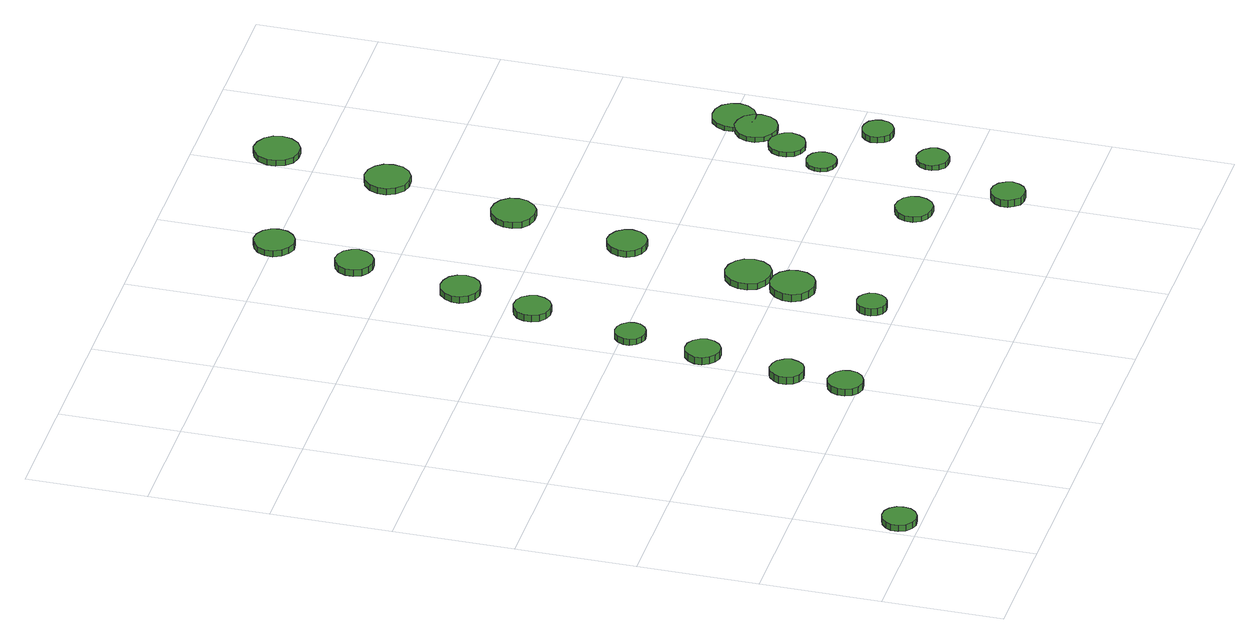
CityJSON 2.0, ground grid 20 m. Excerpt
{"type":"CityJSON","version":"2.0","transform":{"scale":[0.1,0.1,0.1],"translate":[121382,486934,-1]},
"CityObjects":{
"tree1":{"type":"SolitaryVegetationObject","attributes":{"function":"something"},"geometry":[{"type":"MultiSurface","lod":"1","boundaries":[[[0,1,2,3,4,5,6,7,8,9,10,11,12,13,14]],[[15,16,17,18,19,20,21,22,23,24,25,26,27,28,29]],[[0,29,28,1]],[[1,28,27,2]],[[2,27,26,3]],[[3,26,25,4]],[[4,25,24,5]],[[5,24,23,6]],[[6,23,22,7]],[[7,22,21,8]],[[8,21,20,9]],[[9,20,19,10]],[[10,19,18,11]],[[11,18,17,12]],[[12,17,16,13]],[[13,16,15,14]],[[14,15,29,0]]]}]},
"tree2":{"type":"SolitaryVegetationObject","attributes":{"function":"something"},"geometry":[{"type":"MultiSurface","lod":"1","boundaries":[[[30,31,32,33,34,35,36,37,38,39,40,41,42,43,44]],[[45,46,47,48,49,50,51,52,53,54,55,56,57,58,59]],[[30,59,58,31]],[[31,58,57,32]],[[32,57,56,33]],[[33,56,55,34]],[[34,55,54,35]],[[35,54,53,36]],[[36,53,52,37]],[[37,52,51,38]],[[38,51,50,39]],[[39,50,49,40]],[[40,49,48,41]],[[41,48,47,42]],[[42,47,46,43]],[[43,46,45,44]],[[44,45,59,30]]]}]},
"tree3":{"type":"SolitaryVegetationObject","attributes":{"function":"something"},"geometry":[{"type":"MultiSurface","lod":"1","boundaries":[[[60,61,62,63,64,65,66,67,68,69,70,71,72,73,74]],[[75,76,77,78,79,80,81,82,83,84,85,86,87,88,89]],[[60,89,88,61]],[[61,88,87,62]],[[62,87,86,63]],[[63,86,85,64]],[[64,85,84,65]],[[65,84,83,66]],[[66,83,82,67]],[[67,82,81,68]],[[68,81,80,69]],[[69,80,79,70]],[[70,79,78,71]],[[71,78,77,72]],[[72,77,76,73]],[[73,76,75,74]],[[74,75,89,60]]]}]},
"tree4":{"type":"SolitaryVegetationObject","attributes":{"function":"something"},"geometry":[{"type":"MultiSurface","lod":"1","boundaries":[[[90,91,92,93,94,95,96,97,98,99,100,101,102,103,104]],[[105,106,107,108,109,110,111,112,113,114,115,116,117,118,119]],[[90,119,118,91]],[[91,118,117,92]],[[92,117,116,93]],[[93,116,115,94]],[[94,115,114,95]],[[95,114,113,96]],[[96,113,112,97]],[[97,112,111,98]],[[98,111,110,99]],[[99,110,109,100]],[[100,109,108,101]],[[101,108,107,102]],[[102,107,106,103]],[[103,106,105,104]],[[104,105,119,90]]]}]},
"tree5":{"type":"SolitaryVegetationObject","attributes":{"function":"something"},"geometry":[{"type":"MultiSurface","lod":"1","boundaries":[[[120,121,122,123,124,125,126,127,128,129,130,131,132,133,134]],[[135,136,137,138,139,140,141,142,143,144,145,146,147,148,149]],[[120,149,148,121]],[[121,148,147,122]],[[122,147,146,123]],[[123,146,145,124]],[[124,145,144,125]],[[125,144,143,126]],[[126,143,142,127]],[[127,142,141,128]],[[128,141,140,129]],[[129,140,139,130]],[[130,139,138,131]],[[131,138,137,132]],[[132,137,136,133]],[[133,136,135,134]],[[134,135,149,120]]]}]},
"tree6":{"type":"SolitaryVegetationObject","attributes":{"function":"something"},"geometry":[{"type":"MultiSurface","lod":"1","boundaries":[[[150,151,152,153,154,155,156,157,158,159,160,161,162,163,164]],[[165,166,167,168,169,170,171,172,173,174,175,176,177,178,179]],[[150,179,178,151]],[[151,178,177,152]],[[152,177,176,153]],[[153,176,175,154]],[[154,175,174,155]],[[155,174,173,156]],[[156,173,172,157]],[[157,172,171,158]],[[158,171,170,159]],[[159,170,169,160]],[[160,169,168,161]],[[161,168,167,162]],[[162,167,166,163]],[[163,166,165,164]],[[164,165,179,150]]]}]},
"tree7":{"type":"SolitaryVegetationObject","attributes":{"function":"something"},"geometry":[{"type":"MultiSurface","lod":"1","boundaries":[[[180,181,182,183,184,185,186,187,188,189,190,191,192,193,194]],[[195,196,197,198,199,200,201,202,203,204,205,206,207,208,209]],[[180,209,208,181]],[[181,208,207,182]],[[182,207,206,183]],[[183,206,205,184]],[[184,205,204,185]],[[185,204,203,186]],[[186,203,202,187]],[[187,202,201,188]],[[188,201,200,189]],[[189,200,199,190]],[[190,199,198,191]],[[191,198,197,192]],[[192,197,196,193]],[[193,196,195,194]],[[194,195,209,180]]]}]},
"tree8":{"type":"SolitaryVegetationObject","attributes":{"function":"something"},"geometry":[{"type":"MultiSurface","lod":"1","boundaries":[[[210,211,212,213,214,215,216,217,218,219,220,221,222,223,224]],[[225,226,227,228,229,230,231,232,233,234,235,236,237,238,239]],[[210,239,238,211]],[[211,238,237,212]],[[212,237,236,213]],[[213,236,235,214]],[[214,235,234,215]],[[215,234,233,216]],[[216,233,232,217]],[[217,232,231,218]],[[218,231,230,219]],[[219,230,229,220]],[[220,229,228,221]],[[221,228,227,222]],[[222,227,226,223]],[[223,226,225,224]],[[224,225,239,210]]]}]},
"tree9":{"type":"SolitaryVegetationObject","attributes":{"function":"something"},"geometry":[{"type":"MultiSurface","lod":"1","boundaries":[[[240,241,242,243,244,245,246,247,248,249,250,251,252,253,254]],[[255,256,257,258,259,260,261,262,263,264,265,266,267,268,269]],[[240,269,268,241]],[[241,268,267,242]],[[242,267,266,243]],[[243,266,265,244]],[[244,265,264,245]],[[245,264,263,246]],[[246,263,262,247]],[[247,262,261,248]],[[248,261,260,249]],[[249,260,259,250]],[[250,259,258,251]],[[251,258,257,252]],[[252,257,256,253]],[[253,256,255,254]],[[254,255,269,240]]]}]},
"tree10":{"type":"SolitaryVegetationObject","attributes":{"function":"something"},"geometry":[{"type":"MultiSurface","lod":"1","boundaries":[[[270,271,272,273,274,275,276,277,278,279,280,281,282,283,284]],[[285,286,287,288,289,290,291,292,293,294,295,296,297,298,299]],[[270,299,298,271]],[[271,298,297,272]],[[272,297,296,273]],[[273,296,295,274]],[[274,295,294,275]],[[275,294,293,276]],[[276,293,292,277]],[[277,292,291,278]],[[278,291,290,279]],[[279,290,289,280]],[[280,289,288,281]],[[281,288,287,282]],[[282,287,286,283]],[[283,286,285,284]],[[284,285,299,270]]]}]},
"tree11":{"type":"SolitaryVegetationObject","attributes":{"function":"something"},"geometry":[{"type":"MultiSurface","lod":"1","boundaries":[[[300,301,302,303,304,305,306,307,308,309,310,311,312,313,314]],[[315,316,317,318,319,320,321,322,323,324,325,326,327,328,329]],[[300,329,328,301]],[[301,328,327,302]],[[302,327,326,303]],[[303,326,325,304]],[[304,325,324,305]],[[305,324,323,306]],[[306,323,322,307]],[[307,322,321,308]],[[308,321,320,309]],[[309,320,319,310]],[[310,319,318,311]],[[311,318,317,312]],[[312,317,316,313]],[[313,316,315,314]],[[314,315,329,300]]]}]},
"tree12":{"type":"SolitaryVegetationObject","attributes":{"function":"something"},"geometry":[{"type":"MultiSurface","lod":"1","boundaries":[[[330,331,332,333,334,335,336,337,338,339,340,341,342,343,344]],[[345,346,347,348,349,350,351,352,353,354,355,356,357,358,359]],[[330,359,358,331]],[[331,358,357,332]],[[332,357,356,333]],[[333,356,355,334]],[[334,355,354,335]],[[335,354,353,336]],[[336,353,352,337]],[[337,352,351,338]],[[338,351,350,339]],[[339,350,349,340]],[[340,349,348,341]],[[341,348,347,342]],[[342,347,346,343]],[[343,346,345,344]],[[344,345,359,330]]]}]},
"tree13":{"type":"SolitaryVegetationObject","attributes":{"function":"something"},"geometry":[{"type":"MultiSurface","lod":"1","boundaries":[[[360,361,362,363,364,365,366,367,368,369,370,371,372,373,374]],[[375,376,377,378,379,380,381,382,383,384,385,386,387,388,389]],[[360,389,388,361]],[[361,388,387,362]],[[362,387,386,363]],[[363,386,385,364]],[[364,385,384,365]],[[365,384,383,366]],[[366,383,382,367]],[[367,382,381,368]],[[368,381,380,369]],[[369,380,379,370]],[[370,379,378,371]],[[371,378,377,372]],[[372,377,376,373]],[[373,376,375,374]],[[374,375,389,360]]]}]},
"tree14":{"type":"SolitaryVegetationObject","attributes":{"function":"something"},"geometry":[{"type":"MultiSurface","lod":"1","boundaries":[[[390,391,392,393,394,395,396,397,398,399,400,401,402,403,404]],[[405,406,407,408,409,410,411,412,413,414,415,416,417,418,419]],[[390,419,418,391]],[[391,418,417,392]],[[392,417,416,393]],[[393,416,415,394]],[[394,415,414,395]],[[395,414,413,396]],[[396,413,412,397]],[[397,412,411,398]],[[398,411,410,399]],[[399,410,409,400]],[[400,409,408,401]],[[401,408,407,402]],[[402,407,406,403]],[[403,406,405,404]],[[404,405,419,390]]]}]},
"tree15":{"type":"SolitaryVegetationObject","attributes":{"function":"something"},"geometry":[{"type":"MultiSurface","lod":"1","boundaries":[[[420,421,422,423,424,425,426,427,428,429,430,431,432,433,434]],[[435,436,437,438,439,440,441,442,443,444,445,446,447,448,449]],[[420,449,448,421]],[[421,448,447,422]],[[422,447,446,423]],[[423,446,445,424]],[[424,445,444,425]],[[425,444,443,426]],[[426,443,442,427]],[[427,442,441,428]],[[428,441,440,429]],[[429,440,439,430]],[[430,439,438,431]],[[431,438,437,432]],[[432,437,436,433]],[[433,436,435,434]],[[434,435,449,420]]]}]},
"tree16":{"type":"SolitaryVegetationObject","attributes":{"function":"something"},"geometry":[{"type":"MultiSurface","lod":"1","boundaries":[[[450,451,452,453,454,455,456,457,458,459,460,461,462,463,464]],[[465,466,467,468,469,470,471,472,473,474,475,476,477,478,479]],[[450,479,478,451]],[[451,478,477,452]],[[452,477,476,453]],[[453,476,475,454]],[[454,475,474,455]],[[455,474,473,456]],[[456,473,472,457]],[[457,472,471,458]],[[458,471,470,459]],[[459,470,469,460]],[[460,469,468,461]],[[461,468,467,462]],[[462,467,466,463]],[[463,466,465,464]],[[464,465,479,450]]]}]},
"tree17":{"type":"SolitaryVegetationObject","attributes":{"function":"something"},"geometry":[{"type":"MultiSurface","lod":"1","boundaries":[[[480,481,482,483,484,485,486,487,488,489,490,491,492,493,494]],[[495,496,497,498,499,500,501,502,503,504,505,506,507,508,509]],[[480,509,508,481]],[[481,508,507,482]],[[482,507,506,483]],[[483,506,505,484]],[[484,505,504,485]],[[485,504,503,486]],[[486,503,502,487]],[[487,502,501,488]],[[488,501,500,489]],[[489,500,499,490]],[[490,499,498,491]],[[491,498,497,492]],[[492,497,496,493]],[[493,496,495,494]],[[494,495,509,480]]]}]},
"tree18":{"type":"SolitaryVegetationObject","attributes":{"function":"something"},"geometry":[{"type":"MultiSurface","lod":"1","boundaries":[[[510,511,512,513,514,515,516,517,518,519,520,521,522,523,524]],[[525,526,527,528,529,530,531,532,533,534,535,536,537,538,539]],[[510,539,538,511]],[[511,538,537,512]],[[512,537,536,513]],[[513,536,535,514]],[[514,535,534,515]],[[515,534,533,516]],[[516,533,532,517]],[[517,532,531,518]],[[518,531,530,519]],[[519,530,529,520]],[[520,529,528,521]],[[521,528,527,522]],[[522,527,526,523]],[[523,526,525,524]],[[524,525,539,510]]]}]},
"tree19":{"type":"SolitaryVegetationObject","attributes":{"function":"something"},"geometry":[{"type":"MultiSurface","lod":"1","boundaries":[[[540,541,542,543,544,545,546,547,548,549,550,551,552,553,554]],[[555,556,557,558,559,560,561,562,563,564,565,566,567,568,569]],[[540,569,568,541]],[[541,568,567,542]],[[542,567,566,543]],[[543,566,565,544]],[[544,565,564,545]],[[545,564,563,546]],[[546,563,562,547]],[[547,562,561,548]],[[548,561,560,549]],[[549,560,559,550]],[[550,559,558,551]],[[551,558,557,552]],[[552,557,556,553]],[[553,556,555,554]],[[554,555,569,540]]]}]},
"tree20":{"type":"SolitaryVegetationObject","attributes":{"function":"something"},"geometry":[{"type":"MultiSurface","lod":"1","boundaries":[[[570,571,572,573,574,575,576,577,578,579,580,581,582,583,584]],[[585,586,587,588,589,590,591,592,593,594,595,596,597,598,599]],[[570,599,598,571]],[[571,598,597,572]],[[572,597,596,573]],[[573,596,595,574]],[[574,595,594,575]],[[575,594,593,576]],[[576,593,592,577]],[[577,592,591,578]],[[578,591,590,579]],[[579,590,589,580]],[[580,589,588,581]],[[581,588,587,582]],[[582,587,586,583]],[[583,586,585,584]],[[584,585,599,570]]]}]},
"tree21":{"type":"SolitaryVegetationObject","attributes":{"function":"something"},"geometry":[{"type":"MultiSurface","lod":"1","boundaries":[[[600,601,602,603,604,605,606,607,608,609,610,611,612,613,614]],[[615,616,617,618,619,620,621,622,623,624,625,626,627,628,629]],[[600,629,628,601]],[[601,628,627,602]],[[602,627,626,603]],[[603,626,625,604]],[[604,625,624,605]],[[605,624,623,606]],[[606,623,622,607]],[[607,622,621,608]],[[608,621,620,609]],[[609,620,619,610]],[[610,619,618,611]],[[611,618,617,612]],[[612,617,616,613]],[[613,616,615,614]],[[614,615,629,600]]]}]},
"tree22":{"type":"SolitaryVegetationObject","attributes":{"function":"something"},"geometry":[{"type":"MultiSurface","lod":"1","boundaries":[[[630,631,632,633,634,635,636,637,638,639,640,641,642,643,644]],[[645,646,647,648,649,650,651,652,653,654,655,656,657,658,659]],[[630,659,658,631]],[[631,658,657,632]],[[632,657,656,633]],[[633,656,655,634]],[[634,655,654,635]],[[635,654,653,636]],[[636,653,652,637]],[[637,652,651,638]],[[638,651,650,639]],[[639,650,649,640]],[[640,649,648,641]],[[641,648,647,642]],[[642,647,646,643]],[[643,646,645,644]],[[644,645,659,630]]]}]},
"tree23":{"type":"SolitaryVegetationObject","attributes":{"function":"something"},"geometry":[{"type":"MultiSurface","lod":"1","boundaries":[[[660,661,662,663,664,665,666,667,668,669,670,671,672,673,674]],[[675,676,677,678,679,680,681,682,683,684,685,686,687,688,689]],[[660,689,688,661]],[[661,688,687,662]],[[662,687,686,663]],[[663,686,685,664]],[[664,685,684,665]],[[665,684,683,666]],[[666,683,682,667]],[[667,682,681,668]],[[668,681,680,669]],[[669,680,679,670]],[[670,679,678,671]],[[671,678,677,672]],[[672,677,676,673]],[[673,676,675,674]],[[674,675,689,660]]]}]},
"tree24":{"type":"SolitaryVegetationObject","attributes":{"function":"something"},"geometry":[{"type":"MultiSurface","lod":"1","boundaries":[[[690,691,692,693,694,695,696,697,698,699,700,701,702,703,704]],[[705,706,707,708,709,710,711,712,713,714,715,716,717,718,719]],[[690,719,718,691]],[[691,718,717,692]],[[692,717,716,693]],[[693,716,715,694]],[[694,715,714,695]],[[695,714,713,696]],[[696,713,712,697]],[[697,712,711,698]],[[698,711,710,699]],[[699,710,709,700]],[[700,709,708,701]],[[701,708,707,702]],[[702,707,706,703]],[[703,706,705,704]],[[704,705,719,690]]]}]}
},
"vertices":[
[65,35,17],[63,46,17],[56,56,17],[46,62,17],[34,63,17],[23,59,17],[14,51,17],[9,41,17],[9,29,17],[14,18,17],[23,10,17],[34,6,17],[46,8,17],[56,14,17],[63,23,17],[63,23,6],[56,14,6],[46,8,6],[34,6,6],[23,10,6],[14,18,6],[9,29,6],[9,41,6],[14,51,6],[23,59,6],[34,63,6],[46,62,6],[56,56,6],[63,46,6],[65,35,6],
[419,218,27],[417,230,27],[410,239,27],[399,245,27],[387,247,27],[376,243,27],[367,235,27],[362,224,27],[362,212,27],[367,201,27],[376,193,27],[387,189,27],[399,191,27],[410,197,27],[417,206,27],[417,206,15],[410,197,15],[399,191,15],[387,189,15],[376,193,15],[367,201,15],[362,212,15],[362,224,15],[367,235,15],[376,243,15],[387,247,15],[399,245,15],[410,239,15],[417,230,15],[419,218,15],
[434,318,23],[431,329,23],[425,339,23],[415,344,23],[403,346,23],[392,342,23],[384,334,23],[379,324,23],[379,312,23],[384,302,23],[392,294,23],[403,290,23],[415,292,23],[425,297,23],[431,307,23],[431,307,10],[425,297,10],[415,292,10],[403,290,10],[392,294,10],[384,302,10],[379,312,10],[379,324,10],[384,334,10],[392,342,10],[403,346,10],[415,344,10],[425,339,10],[431,329,10],[434,318,10],
[464,464,19],[461,475,19],[454,485,19],[444,491,19],[432,492,19],[421,489,19],[412,481,19],[407,470,19],[407,458,19],[412,447,19],[421,439,19],[432,435,19],[444,436,19],[454,442,19],[461,452,19],[461,452,6],[454,442,6],[444,436,6],[432,435,6],[421,439,6],[412,447,6],[407,458,6],[407,470,6],[412,481,6],[421,489,6],[432,492,6],[444,491,6],[454,485,6],[461,475,6],[464,464,6],
[484,588,17],[482,598,17],[475,607,17],[466,612,17],[456,613,17],[446,610,17],[438,603,17],[433,593,17],[433,583,17],[438,573,17],[446,566,17],[456,563,17],[466,564,17],[475,569,17],[482,578,17],[482,578,6],[475,569,6],[466,564,6],[456,563,6],[446,566,6],[438,573,6],[433,583,6],[433,593,6],[438,603,6],[446,610,6],[456,613,6],[466,612,6],[475,607,6],[482,598,6],[484,588,6],
[658,241,23],[656,251,23],[650,259,23],[642,264,23],[632,265,23],[622,262,23],[615,255,23],[611,246,23],[611,236,23],[615,227,23],[622,220,23],[632,217,23],[642,218,23],[650,223,23],[656,231,23],[656,231,10],[650,223,10],[642,218,10],[632,217,10],[622,220,10],[615,227,10],[611,236,10],[611,246,10],[615,255,10],[622,262,10],[632,265,10],[642,264,10],[650,259,10],[656,251,10],[658,241,10],
[520,757,18],[517,769,18],[510,780,18],[499,786,18],[486,787,18],[474,783,18],[465,775,18],[460,763,18],[460,751,18],[465,739,18],[474,731,18],[486,727,18],[499,728,18],[510,734,18],[517,745,18],[517,745,6],[510,734,6],[499,728,6],[486,727,6],[474,731,6],[465,739,6],[460,751,6],[460,763,6],[465,775,6],[474,783,6],[486,787,6],[499,786,6],[510,780,6],[517,769,6],[520,757,6],
[698,378,19],[695,392,19],[686,405,19],[673,412,19],[657,414,19],[643,409,19],[632,399,19],[625,385,19],[625,370,19],[632,356,19],[643,346,19],[657,341,19],[673,343,19],[686,350,19],[695,363,19],[695,363,6],[686,350,6],[673,343,6],[657,341,6],[643,346,6],[632,356,6],[625,370,6],[625,385,6],[632,399,6],[643,409,6],[657,414,6],[673,412,6],[686,405,6],[695,392,6],[698,378,6],
[549,881,18],[546,895,18],[538,906,18],[526,912,18],[513,914,18],[500,910,18],[490,900,18],[484,888,18],[484,875,18],[490,862,18],[500,853,18],[513,849,18],[526,851,18],[538,857,18],[546,868,18],[546,868,6],[538,857,6],[526,851,6],[513,849,6],[500,853,6],[490,862,6],[484,875,6],[484,888,6],[490,900,6],[500,910,6],[513,914,6],[526,912,6],[538,906,6],[546,895,6],[549,881,6],
[715,454,17],[712,470,17],[703,482,17],[689,490,17],[673,492,17],[659,487,17],[647,476,17],[641,462,17],[641,446,17],[647,432,17],[659,422,17],[673,417,17],[689,418,17],[703,426,17],[712,439,17],[712,439,6],[703,426,6],[689,418,6],[673,417,6],[659,422,6],[647,432,6],[641,446,6],[641,462,6],[647,476,6],[659,487,6],[673,492,6],[689,490,6],[703,482,6],[712,470,6],[715,454,6],
[579,1064,18],[576,1076,18],[569,1087,18],[558,1093,18],[545,1095,18],[533,1091,18],[523,1082,18],[518,1070,18],[518,1057,18],[523,1045,18],[533,1037,18],[545,1033,18],[558,1034,18],[569,1041,18],[576,1051,18],[576,1051,6],[569,1041,6],[558,1034,6],[545,1033,6],[533,1037,6],[523,1045,6],[518,1057,6],[518,1070,6],[523,1082,6],[533,1091,6],[545,1095,6],[558,1093,6],[569,1087,6],[576,1076,6],[579,1064,6],
[750,663,17],[747,676,17],[739,687,17],[727,694,17],[714,696,17],[701,691,17],[691,682,17],[685,670,17],[685,656,17],[691,644,17],[701,635,17],[714,631,17],[727,632,17],[739,639,17],[747,650,17],[747,650,6],[739,639,6],[727,632,6],[714,631,6],[701,635,6],[691,644,6],[685,656,6],[685,670,6],[691,682,6],[701,691,6],[714,696,6],[727,694,6],[739,687,6],[747,676,6],[750,663,6],
[607,1202,17],[604,1215,17],[596,1226,17],[584,1233,17],[570,1235,17],[557,1230,17],[547,1221,17],[541,1208,17],[541,1195,17],[547,1182,17],[557,1173,17],[570,1168,17],[584,1170,17],[596,1177,17],[604,1188,17],[604,1188,6],[596,1177,6],[584,1170,6],[570,1168,6],[557,1173,6],[547,1182,6],[541,1195,6],[541,1208,6],[547,1221,6],[557,1230,6],[570,1235,6],[584,1233,6],[596,1226,6],[604,1215,6],[607,1202,6],
[963,252,17],[960,265,17],[953,275,17],[942,281,17],[929,283,17],[917,279,17],[907,270,17],[902,259,17],[902,246,17],[907,234,17],[917,226,17],[929,222,17],[942,223,17],[953,229,17],[960,240,17],[960,240,7],[953,229,7],[942,223,7],[929,222,7],[917,226,7],[907,234,7],[902,246,7],[902,259,7],[907,270,7],[917,279,7],[929,283,7],[942,281,7],[953,275,7],[960,265,7],[963,252,7],
[793,860,17],[790,875,17],[781,887,17],[768,894,17],[753,896,17],[738,891,17],[727,881,17],[721,867,17],[721,852,17],[727,838,17],[738,828,17],[753,824,17],[768,825,17],[781,833,17],[790,845,17],[790,845,6],[781,833,6],[768,825,6],[753,824,6],[738,828,6],[727,838,6],[721,852,6],[721,867,6],[727,881,6],[738,891,6],[753,896,6],[768,894,6],[781,887,6],[790,875,6],[793,860,6],
[1034,118,23],[1031,129,23],[1025,139,23],[1015,145,23],[1003,146,23],[992,142,23],[984,134,23],[979,124,23],[979,112,23],[984,102,23],[992,94,23],[1003,91,23],[1015,92,23],[1025,98,23],[1031,107,23],[1031,107,10],[1025,98,10],[1015,92,10],[1003,91,10],[992,94,10],[984,102,10],[979,112,10],[979,124,10],[984,134,10],[992,142,10],[1003,146,10],[1015,145,10],[1025,139,10],[1031,129,10],[1034,118,10],
[839,1078,17],[836,1093,17],[827,1105,17],[814,1113,17],[798,1115,17],[784,1110,17],[772,1099,17],[766,1085,17],[766,1070,17],[772,1056,17],[784,1045,17],[798,1041,17],[814,1042,17],[827,1050,17],[836,1062,17],[836,1062,6],[827,1050,6],[814,1042,6],[798,1041,6],[784,1045,6],[772,1056,6],[766,1070,6],[766,1085,6],[772,1099,6],[784,1110,6],[798,1115,6],[814,1113,6],[827,1105,6],[836,1093,6],[839,1078,6],
[1057,431,14],[1055,441,14],[1049,449,14],[1040,454,14],[1030,455,14],[1020,452,14],[1012,445,14],[1008,436,14],[1008,426,14],[1012,416,14],[1020,409,14],[1030,406,14],[1040,407,14],[1049,412,14],[1055,421,14],[1055,421,7],[1049,412,7],[1040,407,7],[1030,406,7],[1020,409,7],[1012,416,7],[1008,426,7],[1008,436,7],[1012,445,7],[1020,452,7],[1030,455,7],[1040,454,7],[1049,449,7],[1055,441,7],[1057,431,7],
[1111,262,16],[1108,273,16],[1102,282,16],[1092,287,16],[1081,289,16],[1071,285,16],[1063,278,16],[1058,268,16],[1058,257,16],[1063,247,16],[1071,239,16],[1081,236,16],[1092,237,16],[1102,243,16],[1108,251,16],[1108,251,7],[1102,243,7],[1092,237,7],[1081,236,7],[1071,239,7],[1063,247,7],[1058,257,7],[1058,268,7],[1063,278,7],[1071,285,7],[1081,289,7],[1092,287,7],[1102,282,7],[1108,273,7],[1111,262,7],
[1098,496,14],[1095,508,14],[1088,518,14],[1077,525,14],[1065,526,14],[1053,522,14],[1044,514,14],[1039,502,14],[1039,490,14],[1044,478,14],[1053,470,14],[1065,466,14],[1077,468,14],[1088,474,14],[1095,484,14],[1095,484,6],[1088,474,6],[1077,468,6],[1065,466,6],[1053,470,6],[1044,478,6],[1039,490,6],[1039,502,6],[1044,514,6],[1053,522,6],[1065,526,6],[1077,525,6],[1088,518,6],[1095,508,6],[1098,496,6],
[876,1269,16],[873,1284,16],[864,1296,16],[850,1304,16],[835,1306,16],[820,1301,16],[809,1291,16],[803,1276,16],[803,1261,16],[809,1247,16],[820,1236,16],[835,1232,16],[850,1233,16],[864,1241,16],[873,1254,16],[873,1254,6],[864,1241,6],[850,1233,6],[835,1232,6],[820,1236,6],[809,1247,6],[803,1261,6],[803,1276,6],[809,1291,6],[820,1301,6],[835,1306,6],[850,1304,6],[864,1296,6],[873,1284,6],[876,1269,6],
[1167,368,17],[1165,378,17],[1159,387,17],[1149,392,17],[1139,393,17],[1128,390,17],[1121,383,17],[1116,373,17],[1116,362,17],[1121,352,17],[1128,345,17],[1139,342,17],[1149,343,17],[1159,349,17],[1165,357,17],[1165,357,6],[1159,349,6],[1149,343,6],[1139,342,6],[1128,345,6],[1121,352,6],[1116,362,6],[1116,373,6],[1121,383,6],[1128,390,6],[1139,393,6],[1149,392,6],[1159,387,6],[1165,378,6],[1167,368,6],
[1137,556,15],[1134,570,15],[1126,582,15],[1113,589,15],[1099,591,15],[1085,586,15],[1074,576,15],[1068,563,15],[1068,549,15],[1074,535,15],[1085,526,15],[1099,521,15],[1113,523,15],[1126,530,15],[1134,542,15],[1134,542,6],[1126,530,6],[1113,523,6],[1099,521,6],[1085,526,6],[1074,535,6],[1068,549,6],[1068,563,6],[1074,576,6],[1085,586,6],[1099,591,6],[1113,589,6],[1126,582,6],[1134,570,6],[1137,556,6],
[1161,598,14],[1158,613,14],[1149,625,14],[1136,632,14],[1121,633,14],[1107,629,14],[1096,619,14],[1090,605,14],[1090,591,14],[1096,577,14],[1107,567,14],[1121,563,14],[1136,564,14],[1149,572,14],[1158,584,14],[1158,584,6],[1149,572,6],[1136,564,6],[1121,563,6],[1107,567,6],[1096,577,6],[1090,591,6],[1090,605,6],[1096,619,6],[1107,629,6],[1121,633,6],[1136,632,6],[1149,625,6],[1158,613,6],[1161,598,6]
]}
